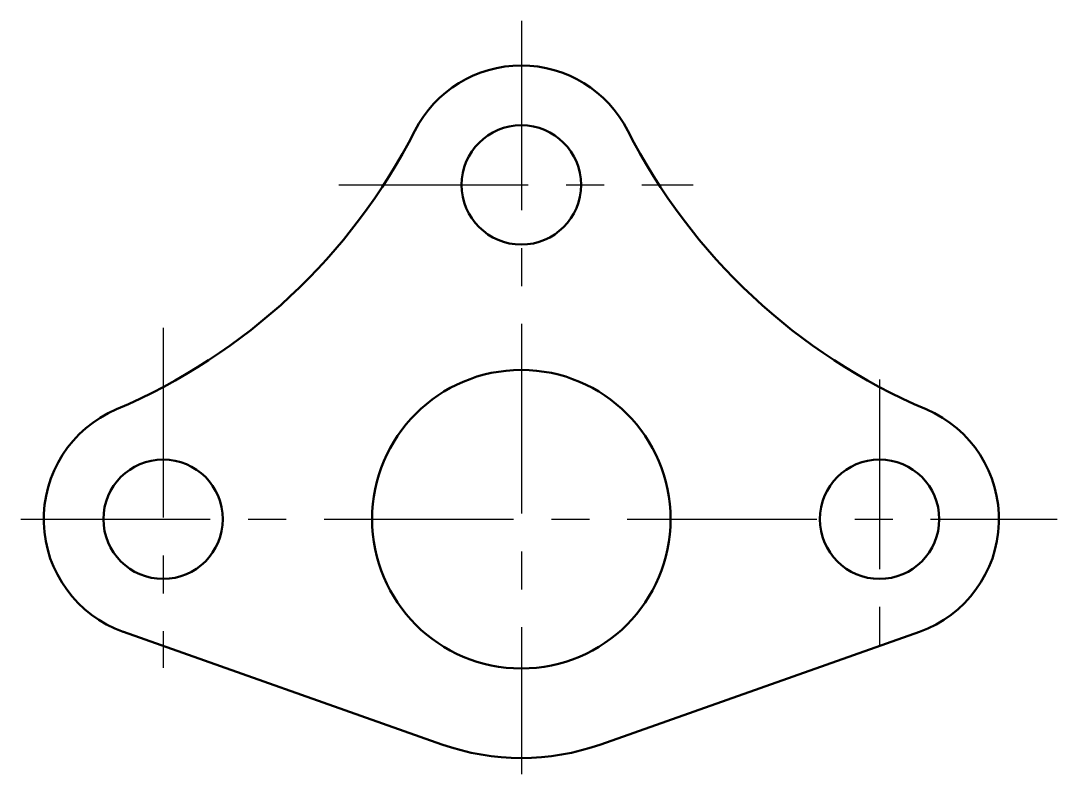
# Model space of a CAD drawing. Header units: millimetres. Extents: x 3063 to 3236, y 2760 to 2886.
import ezdxf

# ---------------------------------------------------------------- set-up
doc = ezdxf.new("R2010")
doc.units = ezdxf.units.MM
doc.linetypes.add('CENTER', pattern=[50.8, 31.75, -6.35, 6.35, -6.35])
doc.layers.add('点画线', color=1, linetype='CENTER')
doc.layers.add('粗实线', color=7, linetype='Continuous', lineweight=50)

msp = doc.modelspace()

# ---------------------------------------------------------------- linework, layer by layer
at = {"layer": '点画线'}
for p, q in [((3146.49, 2885.93), (3146.49, 2759.71)), ((3115.9, 2858.43), (3175.28, 2858.43)), ((3086.49, 2834.46), (3086.49, 2777.54)), ((3206.49, 2825.83), (3206.49, 2778.05)), ((3062.64, 2802.43), (3236.26, 2802.43))]:
    msp.add_line(p, q, dxfattribs=at)
at = {"layer": '粗实线'}
for p, q in [((3079.83, 2783.58), (3133.16, 2764.72)), ((3213.16, 2783.58), (3159.83, 2764.72))]:
    msp.add_line(p, q, dxfattribs=at)
for centre, radius in [((3146.49, 2858.43), 10), ((3146.49, 2802.43), 25), ((3086.49, 2802.43), 10), ((3206.49, 2802.43), 10)]:
    msp.add_circle(centre, radius, dxfattribs=at)
for centre, radius, start, end in [((3146.49, 2858.43), 20, 26.9779, 153.0221), ((3039.55, 2912.87), 100, 293.028, 333.0221), ((3253.43, 2912.87), 100, 206.9779, 246.972), ((3086.49, 2802.43), 20, 113.028, 250.5288), ((3206.49, 2802.43), 20, 289.4712, 66.972), ((3146.49, 2802.43), 40, 250.5288, 289.4712)]:
    msp.add_arc(centre, radius, start, end, dxfattribs=at)

doc.saveas('drawing.dxf')
